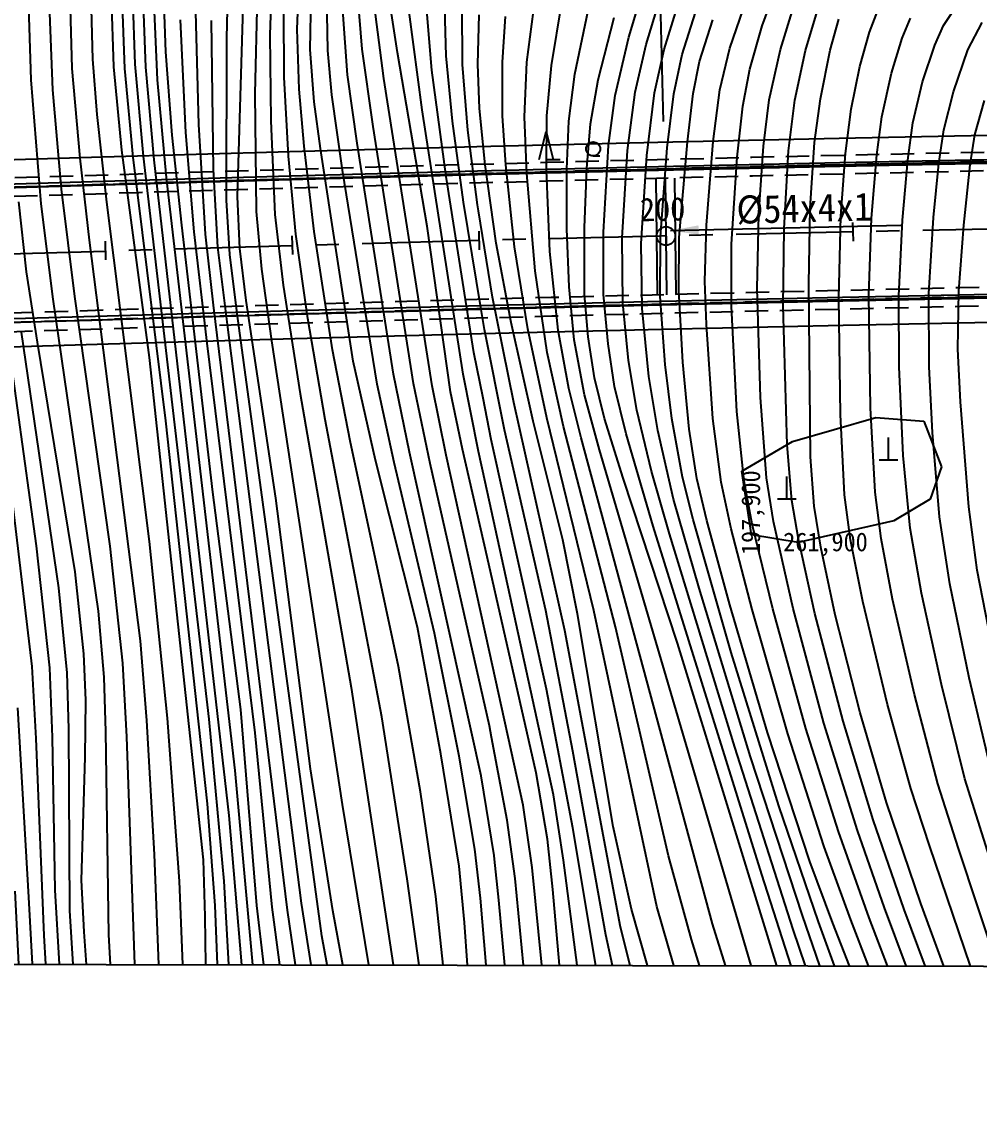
# Model space of a CAD drawing. Header units: millimetres. Extents: x 10470 to 11266, y 1103 to 1807.
# Drawn here: x 10588.1 to 10690.6, y 1382 to 1497.3 of the extents above; entities that cross this region are included whole.
import ezdxf
from ezdxf.enums import TextEntityAlignment as Align
from ezdxf.xclip import XClip

# ---------------------------------------------------------------- set-up
doc = ezdxf.new("R2010")
doc.units = ezdxf.units.MM
doc.header["$LTSCALE"] = 10
doc.header["$MEASUREMENT"] = 0
doc.header["$XCLIPFRAME"] = 2
doc.linetypes.add('CENTER', pattern=[2, 1.25, -0.25, 0.25, -0.25])
doc.linetypes.add('HIDDEN', pattern=[0.375, 0.25, -0.125])
doc.layers.add('TX-PAPR', color=2, linetype='Continuous', plot=False)
doc.layers.add('TZ-BASE', color=253, linetype='Continuous')
doc.layers.add('TZ-CABL', color=4, linetype='Continuous')
doc.styles.add('HANA', font='GulimChe.ttf')
doc.styles.get("Standard").update_dxf_attribs({"font": 'GulimChe.ttf'})
doc.linetypes.add('ZIGZAG', pattern='A,0.0001,-0.2,[131,ltypeshp.shx,S=0.2,R=0,X=-0.2,Y=0],-0.4,[131,ltypeshp.shx,S=0.2,R=180,X=0.2,Y=0],-0.2', length=0.8001)
doc.dimstyles.get("Standard").update_dxf_attribs({"dimtxt": 0.18, "dimasz": 0.18, "dimexe": 0.18, "dimexo": 0.0625, "dimgap": 0.09, "dimtad": 0, "dimtih": 1, "dimtoh": 1, "dimdec": 4, "dimzin": 0, "dimdsep": 46, "dimtxsty": 'Standard', "dimcen": 0.09, "dimadec": 0, "dimazin": 0, "dimtfac": 1, "dimtdec": 4, "dimtofl": 0, "dimtmove": 0, "dimatfit": 3, "dimfxl": 0, "dimtolj": 1, "dimtzin": 0, "dimarcsym": 0})

# ---------------------------------------------------------------- blocks, each defined once
blk = doc.blocks.new('JD-SDFHSFH5FGCFH6')
at = {"layer": 'TZ-BASE'}
for p, q in [((32.04, 19.49, 304), (31.2, 45.65, 304)), ((52.99, 24.01, 291), (53.33, 38.5, 291)), ((36.45, 20.72, 302), (35.98, 37.61, 302)), ((38.64, 21.7, 301), (38.26, 37.68, 301)), ((54.12, 7.03, 290), (54.93, 34.03, 290)), ((57.91, 33.66, 288), (57.58, 24.33, 288)), ((40.9, 20.89, 300), (40.52, 32.61, 300)), ((60.52, 24.92, 286), (60.81, 32.33, 286)), ((34.37, 18.45, 303), (33.82, 31.86, 303)), ((42.08, 20.72, 299), (41.67, 31.74, 299)), ((43.18, 21.18, 298), (42.79, 31.76, 298)), ((44.33, 20.86, 297), (43.92, 31.37, 297)), ((56.02, 18.04, 289), (56.33, 31.7, 289)), ((45.56, 19.52, 296), (45.05, 30.98, 296)), ((46.47, 22.48, 295), (46.15, 30.66, 295)), ((76.45, 22.06, 277), (76.23, 30.43, 277)), ((61.91, 22.73, 285), (62.02, 29.09, 285)), ((63.78, 22.63, 284), (63.67, 29.33, 284)), ((67.46, 22.78, 282), (66.93, 29.18, 282)), ((71.23, 22.43, 280), (70.17, 29.29, 280)), ((110.26, 25.26, 263), (111.58, 28.91, 263)), ((69.78, 19.64, 281), (68.61, 28.71, 281)), ((74.91, 20.53, 278), (74.3, 27.78, 278)), ((85.09, 21.39, 273), (85.95, 28.19, 273)), ((87.7, 21.02, 272), (88.82, 27.73, 272)), ((95.97, 24.08, 269), (97.38, 28.71, 269)), ((97.84, 23.27, 268), (99.18, 27.72, 268)), ((106.79, 22.9, 264), (108.56, 28.1, 264)), ((129.66, 25.3, 257), (131.34, 27.83, 257)), ((49.99, 14.74, 293), (49.67, 26.72, 293)), ((59.1, 19.77, 287), (59.09, 26.95, 287)), ((65.9, 20.02, 283), (65.38, 26.95, 283)), ((73.86, 16.31, 279), (72.47, 26.79, 279)), ((78.19, 21.15, 276), (78.17, 27.37, 276)), ((90.22, 20.11, 271), (91.62, 26.92, 271)), ((99.77, 22.73, 267), (101.16, 27.22, 267)), ((101.71, 22.2, 266), (103.12, 26.69, 266)), ((112.21, 22.75, 262), (113.62, 27.28, 262)), ((114.88, 22.65, 261), (116.12, 26.82, 261)), ((121.75, 24.61, 259), (122.63, 26.92, 259)), ((48.59, 13.87, 294), (48.01, 25.93, 294)), ((51.55, 9.93, 292), (51.35, 25.83, 292)), ((79.82, 21.17, 275), (79.98, 26.44, 275)), ((82.46, 21.38, 274), (82.81, 26.29, 274)), ((92.72, 19.5, 270), (94.42, 26.18, 270)), ((103.55, 21.48, 265), (104.99, 25.9, 265)), ((117.53, 22.68, 260), (118.46, 25.99, 260)), ((125.24, 23.96, 258), (126.11, 26.09, 258)), ((132.27, 22.7, 256), (133.8, 25.64, 256)), ((57.58, 24.33, 288), (57.67, 15.12, 288)), ((60.7, 18.5, 286), (60.52, 24.92, 286)), ((108.92, 20.64, 263), (110.26, 25.26, 263)), ((120.71, 20.94, 259), (121.75, 24.61, 259)), ((128.71, 23.22, 257), (129.66, 25.3, 257)), ((52.93, 6.64, 291), (52.99, 24.01, 291)), ((94.53, 17.84, 269), (95.97, 24.08, 269)), ((96.68, 18.19, 268), (97.84, 23.27, 268)), ((124.09, 20.23, 258), (125.24, 23.96, 258)), ((127.42, 19.3, 257), (128.71, 23.22, 257)), ((47.14, 13.57, 295), (46.47, 22.48, 295)), ((62.31, 17.16, 285), (61.91, 22.73, 285)), ((64.22, 17.89, 284), (63.78, 22.63, 284)), ((68.62, 14.5, 282), (67.46, 22.78, 282)), ((74.41, 3.84, 280), (71.23, 22.43, 280)), ((77.13, 15.09, 277), (76.45, 22.06, 277)), ((98.75, 18.12, 267), (99.77, 22.73, 267)), ((100.8, 17.99, 266), (101.71, 22.2, 266)), ((105.71, 18.45, 264), (106.79, 22.9, 264)), ((111.01, 17.36, 262), (112.21, 22.75, 262)), ((113.74, 17.33, 261), (114.88, 22.65, 261)), ((116.48, 17.47, 260), (117.53, 22.68, 260)), ((130.71, 18.23, 256), (132.27, 22.7, 256)), ((39.12, 15.8, 301), (38.64, 21.7, 301)), ((41.73, 11.99, 300), (40.9, 20.89, 300)), ((44.05, 11.34, 298), (43.18, 21.18, 298)), ((45.21, 10.95, 297), (44.33, 20.86, 297)), ((78.76, 14.11, 276), (78.19, 21.15, 276)), ((80.02, 16.45, 275), (79.82, 21.17, 275)), ((82.47, 15.67, 274), (82.46, 21.38, 274)), ((84.84, 15.54, 273), (85.09, 21.39, 273)), ((87.22, 15.64, 272), (87.7, 21.02, 272)), ((102.86, 18.03, 265), (103.55, 21.48, 265)), ((119.76, 16.37, 259), (120.71, 20.94, 259)), ((37.28, 11.12, 302), (36.45, 20.72, 302)), ((42.96, 11.22, 299), (42.08, 20.72, 299)), ((59.57, 11.35, 287), (59.1, 19.77, 287)), ((66.91, 12.73, 283), (65.9, 20.02, 283)), ((74.93, -13.21, 281), (69.78, 19.64, 281)), ((76.44, 9.16, 278), (74.91, 20.53, 278)), ((89.57, 15.09, 271), (90.22, 20.11, 271)), ((108.18, 16.69, 263), (108.92, 20.64, 263)), ((123.06, 15.54, 258), (124.09, 20.23, 258)), ((33.13, 6.24, 304), (32.04, 19.49, 304)), ((35.3, 7.8, 303), (34.37, 18.45, 303)), ((46.53, 9.05, 296), (45.56, 19.52, 296)), ((61.24, 12.4, 286), (60.7, 18.5, 286)), ((91.89, 14.8, 270), (92.72, 19.5, 270)), ((105, 12.9, 264), (105.71, 18.45, 264)), ((126.38, 14.92, 257), (127.42, 19.3, 257)), ((56.16, 5.44, 289), (56.02, 18.04, 289)), ((65.37, 9.83, 284), (64.22, 17.89, 284)), ((93.8, 12.48, 269), (94.53, 17.84, 269)), ((95.86, 11.96, 268), (96.68, 18.19, 268)), ((97.92, 11.4, 267), (98.75, 18.12, 267)), ((100.09, 12.24, 266), (100.8, 17.99, 266)), ((102.25, 12.88, 265), (102.86, 18.03, 265)), ((110.4, 12.42, 262), (111.01, 17.36, 262)), ((113.08, 11.9, 261), (113.74, 17.33, 261)), ((115.86, 12.8, 260), (116.48, 17.47, 260)), ((129.69, 14.17, 256), (130.71, 18.23, 256)), ((133.02, 13.62, 255), (134.03, 17.31, 255)), ((63, 12.17, 285), (62.31, 17.16, 285)), ((78.25, -11.98, 279), (73.86, 16.31, 279)), ((80.61, 10.43, 275), (80.02, 16.45, 275)), ((107.57, 11.22, 263), (108.18, 16.69, 263)), ((119.15, 11.61, 259), (119.76, 16.37, 259)), ((40.13, 6.43, 301), (39.12, 15.8, 301)), ((57.67, 15.12, 288), (58.13, 5.12, 288)), ((78.3, 6.44, 277), (77.13, 15.09, 277)), ((82.82, 10.43, 274), (82.47, 15.67, 274)), ((85.06, 9.49, 273), (84.84, 15.54, 273)), ((87.19, 9.85, 272), (87.22, 15.64, 272)), ((89.34, 9.95, 271), (89.57, 15.09, 271)), ((122.51, 11.47, 258), (123.06, 15.54, 258)), ((49.48, 3.26, 294), (48.59, 13.87, 294)), ((50.71, 3, 293), (49.99, 14.74, 293)), ((72.95, -12.97, 282), (68.62, 14.5, 282)), ((79.78, 6.12, 276), (78.76, 14.11, 276)), ((86.39, 10.98, 271.18), (87.14, 13.98, 271.18)), ((87.14, 13.98, 271.18), (87.89, 10.98, 271.18)), ((91.48, 10.03, 270), (91.89, 14.8, 270)), ((125.82, 10.92, 257), (126.38, 14.92, 257)), ((129.16, 10.57, 256), (129.69, 14.17, 256)), ((48.18, 3.96, 295), (47.14, 13.57, 295)), ((70.81, -11.98, 283), (66.91, 12.73, 283)), ((101.38, 2.63, 265), (102.25, 12.88, 265)), ((104.29, 3.95, 264), (105, 12.9, 264)), ((115.39, 5.79, 260), (115.86, 12.8, 260)), ((132.52, 10.4, 255), (133.02, 13.62, 255)), ((44.71, -10.18, 300), (41.73, 11.99, 300)), ((62.34, 3.3, 286), (61.24, 12.4, 286)), ((66.51, -10.59, 285), (63, 12.17, 285)), ((93.27, 3.22, 269), (93.8, 12.48, 269)), ((95.29, 2.62, 268), (95.86, 11.96, 268)), ((99.36, 2.73, 266), (100.09, 12.24, 266)), ((109.89, 5.14, 262), (110.4, 12.42, 262)), ((112.59, 3.61, 261), (113.08, 11.9, 261)), ((118.68, 4.92, 259), (119.15, 11.61, 259)), ((38.29, 2.37, 302), (37.28, 11.12, 302)), ((46.46, -16.96, 299), (42.96, 11.22, 299)), ((51.09, -48.85, 298), (44.05, 11.34, 298)), ((53.22, -59.15, 297), (45.21, 10.95, 297)), ((60.35, 3, 287), (59.57, 11.35, 287)), ((81.79, 2.03, 275), (80.61, 10.43, 275)), ((83.76, 1.64, 274), (82.82, 10.43, 274)), ((87.14, 10.98, 271.18), (88.64, 10.98, 271.18)), ((92.17, 11.37, 271.18), (92.87, 11.37, 271.18)), ((97.32, 2.02, 267), (97.92, 11.4, 267)), ((106.98, 1.92, 263), (107.57, 11.22, 263)), ((121.96, 4.71, 258), (122.51, 11.47, 258)), ((125.25, 4.49, 257), (125.82, 10.92, 257)), ((128.58, 4.78, 256), (129.16, 10.57, 256)), ((131.81, 3.95, 255), (132.52, 10.4, 255)), ((52.03, 1.6, 292), (51.55, 9.93, 292)), ((69.05, -13.03, 284), (65.37, 9.83, 284)), ((85.95, -0.92, 273), (85.06, 9.49, 273)), ((87.55, 1.15, 272), (87.19, 9.85, 272)), ((89.34, 3.57, 271), (89.34, 9.95, 271)), ((91.23, 3.71, 270), (91.48, 10.03, 270)), ((53.87, -54.33, 296), (46.53, 9.05, 296)), ((79.42, -9.66, 278), (76.44, 9.16, 278)), ((36.72, -3.65, 303), (35.3, 7.8, 303)), ((54.36, 1.47, 290), (54.12, 7.03, 290)), ((31.54, -1.02, 305), (30.74, 6.46, 305)), ((34.39, -3.96, 304), (33.13, 6.24, 304)), ((44.69, -29.86, 301), (40.13, 6.43, 301)), ((53.3, 0.82, 291), (52.93, 6.64, 291)), ((80.15, -4.85, 277), (78.3, 6.44, 277)), ((79.89, 5.49, 276), (79.78, 6.12, 276)), ((115.26, -2.3, 260), (115.39, 5.79, 260)), ((56.72, -0.75, 289), (56.16, 5.44, 289)), ((58.13, 5.12, 288), (59.01, -2.46, 288)), ((81.41, -3.73, 276), (79.89, 5.49, 276)), ((109.7, -2.81, 262), (109.89, 5.14, 262)), ((118.47, -3.85, 259), (118.68, 4.92, 259)), ((121.67, -3.55, 258), (121.96, 4.71, 258)), ((128.08, -3.36, 256), (128.58, 4.78, 256)), ((51.49, -24.58, 295), (48.18, 3.96, 295)), ((76.91, -13.86, 280), (74.41, 3.84, 280)), ((89.59, -2.64, 271), (89.34, 3.57, 271)), ((91.26, -3.44, 270), (91.23, 3.71, 270)), ((99.94, 3.81), (99.98, 1.81)), ((104.12, -2.04, 264), (104.29, 3.95, 264)), ((112.51, -4.7, 261), (112.59, 3.61, 261)), ((119.93, 4.25), (119.98, 2.25)), ((124.87, -3.58, 257), (125.25, 4.49, 257)), ((131.28, -3.1, 255), (131.81, 3.95, 255)), ((43.76, -40.49, 302), (38.29, 2.37, 302)), ((50.86, -8.67, 294), (49.48, 3.26, 294)), ((51.57, -4.59, 293), (50.71, 3, 293)), ((59.95, 2.81), (60, 0.81)), ((61.63, -6.02, 287), (60.35, 3, 287)), ((64.28, -9.35, 286), (62.34, 3.3, 286)), ((79.94, 3.33), (79.99, 1.33)), ((79.94, 3.33), (79.99, 1.33)), ((93.29, -3.45, 269), (93.27, 3.22, 269)), ((95.36, -4.33, 268), (95.29, 2.62, 268)), ((99.35, -3.66, 266), (99.36, 2.73, 266)), ((101.32, -3.02, 265), (101.38, 2.63, 265)), ((39.95, 2.24), (40.01, 0.24)), ((53.07, -6.93, 292), (52.03, 1.6, 292)), ((55.05, -4.1, 290), (54.36, 1.47, 290)), ((83.41, -6.45, 275), (81.79, 2.03, 275)), ((85.18, -7.12, 274), (83.76, 1.64, 274)), ((97.41, -4.93, 267), (97.32, 2.02, 267)), ((106.97, -4.74, 263), (106.98, 1.92, 263)), ((54.08, -5.48, 291), (53.3, 0.82, 291)), ((88.42, -7.27, 272), (87.55, 1.15, 272)), ((32.17, -43.23, 308), (27.07, -0.68, 308)), ((32.71, -8.56, 305), (31.54, -1.02, 305)), ((57.8, -8.41, 289), (56.72, -0.75, 289)), ((87.26, -9.66, 273), (85.95, -0.92, 273)), ((104.29, -6.66, 264), (104.12, -2.04, 264)), ((115.43, -20.82, 260), (115.26, -2.3, 260)), ((59.01, -2.46, 288), (60.84, -14.06, 288)), ((90.15, -8.31, 271), (89.59, -2.64, 271)), ((91.62, -7.97, 270), (91.26, -3.44, 270)), ((93.76, -8.74, 269), (93.29, -3.45, 269)), ((101.75, -10.69, 265), (101.32, -3.02, 265)), ((110.08, -14.46, 262), (109.7, -2.81, 262)), ((128.11, -11.17, 256), (128.08, -3.36, 256)), ((131.18, -9.31, 255), (131.28, -3.1, 255)), ((39.24, -37.32, 304), (34.39, -3.96, 304)), ((40.48, -30.36, 303), (36.72, -3.65, 303)), ((59.48, -69.27, 293), (51.57, -4.59, 293)), ((58.22, -25.22, 290), (55.05, -4.1, 290)), ((83.67, -15, 276), (81.41, -3.73, 276)), ((95.95, -10.51, 268), (95.36, -4.33, 268)), ((99.87, -10.95, 266), (99.35, -3.66, 266)), ((118.63, -16.27, 259), (118.47, -3.85, 259)), ((121.84, -15.57, 258), (121.67, -3.55, 258)), ((124.92, -11.2, 257), (124.87, -3.58, 257)), ((32.63, -30.32, 307), (29.22, -5.72, 307)), ((63.16, -72.01, 291), (54.08, -5.48, 291)), ((80.53, -7.19, 277), (80.15, -4.85, 277)), ((98.11, -12.21, 267), (97.41, -4.93, 267)), ((107.53, -15.95, 263), (106.97, -4.74, 263)), ((112.91, -19.54, 261), (112.51, -4.7, 261)), ((63.51, -16.81, 287), (61.63, -6.02, 287)), ((85.74, -16.99, 275), (83.41, -6.45, 275)), ((104.98, -16.72, 264), (104.29, -6.66, 264)), ((35.01, -34.81, 306), (31.01, -7.46, 306)), ((60.98, -68.52, 292), (53.07, -6.93, 292)), ((82.67, -17.93, 277), (80.53, -7.19, 277)), ((87.2, -16.62, 274), (85.18, -7.12, 274)), ((89.56, -13.5, 272), (88.42, -7.27, 272)), ((92.32, -12.37, 270), (91.62, -7.97, 270)), ((36.74, -33.09, 305), (32.71, -8.56, 305)), ((56, -50.33, 294), (50.86, -8.67, 294)), ((65.37, -57.97, 289), (57.8, -8.41, 289)), ((91.24, -14.18, 271), (90.15, -8.31, 271)), ((94.47, -13.27, 269), (93.76, -8.74, 269)), ((50.48, -63.88, 300), (44.71, -10.18, 300)), ((66.19, -19.11, 286), (64.28, -9.35, 286)), ((80.39, -14.55, 278), (79.42, -9.66, 278)), ((88.99, -17.58, 273), (87.26, -9.66, 273)), ((131.48, -14.94, 255), (131.18, -9.31, 255)), ((68.89, -21.15, 285), (66.51, -10.59, 285)), ((96.86, -15.8, 268), (95.95, -10.51, 268)), ((100.6, -16.7, 266), (99.87, -10.95, 266)), ((102.43, -17.85, 265), (101.75, -10.69, 265)), ((125.34, -20.65, 257), (124.92, -11.2, 257)), ((128.47, -18.2, 256), (128.11, -11.17, 256)), ((72.53, -20.3, 283), (70.81, -11.98, 283)), ((79.9, -20.23, 279), (78.25, -11.98, 279)), ((93.4, -16.71, 270), (92.32, -12.37, 270)), ((99.09, -17.99, 267), (98.11, -12.21, 267)), ((70.88, -21.42, 284), (69.05, -13.03, 284)), ((74.73, -21.53, 282), (72.95, -12.97, 282)), ((76.43, -20.61, 281), (74.93, -13.21, 281)), ((90.89, -18.79, 272), (89.56, -13.5, 272)), ((95.69, -18.34, 269), (94.47, -13.27, 269)), ((60.84, -14.06, 288), (66.27, -45.46, 288)), ((78.18, -19.98, 280), (76.91, -13.86, 280)), ((81.27, -18.97, 278), (80.39, -14.55, 278)), ((92.84, -20.05, 271), (91.24, -14.18, 271)), ((110.72, -23.06, 262), (110.08, -14.46, 262)), ((132.37, -26.15, 255), (131.48, -14.94, 255)), ((89.13, -39.37, 276), (83.67, -15, 276)), ((98.42, -22.35, 268), (96.86, -15.8, 268)), ((108.31, -23.4, 263), (107.53, -15.95, 263)), ((122.34, -24.57, 258), (121.84, -15.57, 258)), ((50.91, -57.89, 299), (46.46, -16.96, 299)), ((69.55, -48.6, 287), (63.51, -16.81, 287)), ((88.93, -29.69, 275), (85.74, -16.99, 275)), ((92.26, -37.25, 274), (87.2, -16.62, 274)), ((95.39, -23.07, 270), (93.4, -16.71, 270)), ((101.73, -22.99, 266), (100.6, -16.7, 266)), ((105.86, -23.51, 264), (104.98, -16.72, 264)), ((113.5, -19.17, 257.85), (122.43, -16.6, 257.85)), ((119.06, -24.86, 259), (118.63, -16.27, 259)), ((122.43, -16.6, 257.85), (127.54, -16.98, 257.85)), ((127.54, -16.98, 257.85), (129.42, -21.89, 257.85)), ((87.09, -37.25, 277), (82.67, -17.93, 277)), ((94.57, -38.97, 273), (88.99, -17.58, 273)), ((98.59, -28.22, 269), (95.69, -18.34, 269)), ((100.78, -25.32, 267), (99.09, -17.99, 267)), ((103.26, -23.12, 265), (102.43, -17.85, 265)), ((129.22, -27.21, 256), (128.47, -18.2, 256)), ((71.36, -43.23, 286), (66.19, -19.11, 286)), ((87.17, -45.64, 278), (81.27, -18.97, 278)), ((104.94, -70.75, 272), (90.89, -18.79, 272)), ((108.06, -22.34, 257.85), (113.5, -19.17, 257.85)), ((113.43, -25.49, 261), (112.91, -19.54, 261)), ((123.77, -21.13, 258), (123.77, -18.73, 258)), ((80.19, -54.93, 283), (72.53, -20.3, 283)), ((81.07, -41.66, 281), (76.43, -20.61, 281)), ((80.82, -31.51, 280), (78.18, -19.98, 280)), ((80.61, -23.49, 279), (79.9, -20.23, 279)), ((109.22, -75.75, 271), (92.84, -20.05, 271)), ((126.1, -28.44, 257), (125.34, -20.65, 257)), ((73.36, -39.01, 285), (68.89, -21.15, 285)), ((75.2, -39.66, 284), (70.88, -21.42, 284)), ((81.07, -49.55, 282), (74.73, -21.53, 282)), ((115.81, -26.08, 260), (115.43, -20.82, 260)), ((122.77, -21.13, 258), (124.77, -21.13, 258)), ((129.42, -21.89, 257.85), (128.22, -25.35, 257.85)), ((100.35, -29.05, 268), (98.42, -22.35, 268)), ((102.87, -27.5, 266), (101.73, -22.99, 266)), ((109.12, -29.14, 257.85), (108.06, -22.34, 257.85)), ((112.88, -25.3, 261.45), (112.88, -22.9, 261.45)), ((87.91, -56.95, 279), (80.61, -23.49, 279)), ((101.18, -40.73, 270), (95.39, -23.07, 270)), ((104.33, -27.61, 265), (103.26, -23.12, 265)), ((106.95, -28.5, 264), (105.86, -23.51, 264)), ((109.18, -27.99, 263), (108.31, -23.4, 263)), ((111.46, -27.71, 262), (110.72, -23.06, 262)), ((54.48, -47.81, 295), (51.49, -24.58, 295)), ((61.94, -54.16, 290), (58.22, -25.22, 290)), ((103.52, -34.86, 267), (100.78, -25.32, 267)), ((111.88, -25.3, 261.45), (113.88, -25.3, 261.45)), ((119.71, -29.68, 259), (119.06, -24.86, 259)), ((122.98, -29.52, 258), (122.34, -24.57, 258)), ((128.22, -25.35, 257.85), (124.35, -27.66, 257.85)), ((114.15, -29.61, 261), (113.43, -25.49, 261)), ((116.53, -30.48, 260), (115.81, -26.08, 260)), ((133.26, -32.93, 255), (132.37, -26.15, 255)), ((106.94, -41.74, 266), (102.87, -27.5, 266)), ((106.79, -36.63, 265), (104.33, -27.61, 265)), ((130.33, -34.4, 256), (129.22, -27.21, 256)), ((110.21, -65.46, 269), (98.59, -28.22, 269)), ((109.18, -37.13, 264), (106.95, -28.5, 264)), ((111.38, -37.07, 263), (109.18, -27.99, 263)), ((113.57, -37.03, 262), (111.46, -27.71, 262)), ((124.35, -27.66, 257.85), (114.12, -29.97, 257.85)), ((127.29, -35.38, 257), (126.1, -28.44, 257)), ((46.63, -48.75, 301), (44.69, -29.86, 301)), ((90.48, -37.6, 275), (88.93, -29.69, 275)), ((107.32, -51.86, 268), (100.35, -29.05, 268)), ((114.12, -29.97, 257.85), (109.12, -29.14, 257.85)), ((115.89, -37.54, 261), (114.15, -29.61, 261)), ((121.01, -36.27, 259), (119.71, -29.68, 259)), ((124.19, -36.01, 258), (122.98, -29.52, 258)), ((34.03, -43.38, 307), (32.63, -30.32, 307)), ((41.87, -42.85, 303), (40.48, -30.36, 303)), ((118.06, -37.7, 260), (116.53, -30.48, 260)), ((86.09, -54.59, 280), (80.82, -31.51, 280)), ((37.67, -41.88, 305), (36.74, -33.09, 305)), ((135.35, -43.7, 255), (133.26, -32.93, 255)), ((132.39, -44.43, 256), (130.33, -34.4, 256)), ((35.91, -43.91, 306), (35.01, -34.81, 306)), ((108.99, -52.88, 267), (103.52, -34.86, 267)), ((129.42, -45.13, 257), (127.29, -35.38, 257)), ((110.81, -50.29, 265), (106.79, -36.63, 265)), ((123.66, -47.28, 259), (121.01, -36.27, 259)), ((126.54, -46.22, 258), (124.19, -36.01, 258)), ((39.87, -44.35, 304), (39.24, -37.32, 304)), ((89.99, -52.29, 277), (87.09, -37.25, 277)), ((94.31, -60.32, 275), (90.48, -37.6, 275)), ((98.98, -68.89, 274), (92.26, -37.25, 274)), ((112.99, -50.42, 264), (109.18, -37.13, 264)), ((114.92, -49.85, 263), (111.38, -37.07, 263)), ((116.86, -49.27, 262), (113.57, -37.03, 262)), ((118.9, -49.07, 261), (115.89, -37.54, 261)), ((120.73, -48.16, 260), (118.06, -37.7, 260)), ((75.89, -52.57, 285), (73.36, -39.01, 285)), ((100.23, -63.46, 273), (94.57, -38.97, 273)), ((77.84, -52.81, 284), (75.2, -39.66, 284)), ((95.1, -71.11, 276), (89.13, -39.37, 276)), ((44.43, -48.98, 302), (43.76, -40.49, 302)), ((119.15, -99.04, 270), (101.18, -40.73, 270)), ((37.89, -46.81, 305), (37.67, -41.88, 305)), ((84.69, -58.06, 281), (81.07, -41.66, 281)), ((112.02, -58.11, 266), (106.94, -41.74, 266)), ((32.57, -50.91, 308), (32.17, -43.23, 308)), ((34.33, -50.78, 307), (34.03, -43.38, 307)), ((42.29, -50.73, 303), (41.87, -42.85, 303)), ((73.7, -56.64, 286), (71.36, -43.23, 286)), ((36.07, -49.88, 306), (35.91, -43.91, 306)), ((40.05, -50.17, 304), (39.87, -44.35, 304)), ((134.81, -54.68, 256), (132.39, -44.43, 256)), ((66.27, -45.46, 288), (72.3, -85.34, 288)), ((89.99, -60.46, 278), (87.17, -45.64, 278)), ((131.94, -55.23, 257), (129.42, -45.13, 257)), ((37.81, -52.9, 305), (37.89, -46.81, 305)), ((129.06, -55.77, 258), (126.54, -46.22, 258)), ((31.79, -67.9, 309), (30.61, -47.66, 309)), ((56.2, -68.76, 295), (54.48, -47.81, 295)), ((123.57, -57.78, 260), (120.73, -48.16, 260)), ((126.17, -56.28, 259), (123.66, -47.28, 259)), ((45.23, -63.34, 302), (44.43, -48.98, 302)), ((47.93, -66.18, 301), (46.63, -48.75, 301)), ((52.7, -66.16, 298), (51.09, -48.85, 298)), ((72.28, -65.92, 287), (69.55, -48.6, 287)), ((81.3, -50.78, 282), (81.07, -49.55, 282)), ((120.45, -60.75, 262), (116.86, -49.27, 262)), ((122.14, -59.62, 261), (118.9, -49.07, 261)), ((36.17, -69.3, 306), (36.07, -49.88, 306)), ((40.35, -71.91, 304), (40.05, -50.17, 304)), ((57.84, -68.95, 294), (56, -50.33, 294)), ((115.34, -64.08, 265), (110.81, -50.29, 265)), ((116.9, -62.5, 264), (112.99, -50.42, 264)), ((118.42, -60.86, 263), (114.92, -49.85, 263)), ((33.44, -71.98, 308), (32.57, -50.91, 308)), ((34.62, -67.15, 307), (34.33, -50.78, 307)), ((43.27, -78.8, 303), (42.29, -50.73, 303)), ((82.98, -59.66, 282), (81.3, -50.78, 282)), ((113.58, -71.36, 268), (107.32, -51.86, 268)), ((37.43, -66.08, 305), (37.81, -52.9, 305)), ((77.83, -64.56, 285), (75.89, -52.57, 285)), ((79.51, -62.75, 284), (77.84, -52.81, 284)), ((93.52, -71.92, 277), (89.99, -52.29, 277)), ((114.55, -69.83, 267), (108.99, -52.88, 267)), ((64.31, -69.32, 290), (61.94, -54.16, 290)), ((56.48, -83.04, 296), (53.87, -54.33, 296)), ((81.59, -63.43, 283), (80.19, -54.93, 283)), ((87.3, -61.7, 280), (86.09, -54.59, 280)), ((134.56, -63.6, 257), (131.94, -55.23, 257)), ((128.15, -62.36, 259), (126.17, -56.28, 259)), ((131.26, -62.67, 258), (129.06, -55.77, 258)), ((75.34, -67.83, 286), (73.7, -56.64, 286)), ((89.01, -63.93, 279), (87.91, -56.95, 279)), ((51.74, -68.78, 299), (50.91, -57.89, 299)), ((69.68, -84.42, 289), (65.37, -57.97, 289)), ((85.65, -64.7, 281), (84.69, -58.06, 281)), ((116.29, -70.53, 266), (112.02, -58.11, 266)), ((127.23, -68.55, 260), (123.57, -57.78, 260)), ((55.76, -88.97, 297), (53.22, -59.15, 297)), ((83.81, -65.9, 282), (82.98, -59.66, 282)), ((125.46, -69.22, 261), (122.14, -59.62, 261)), ((93.9, -83.68, 278), (89.99, -60.46, 278)), ((96.28, -69.16, 275), (94.31, -60.32, 275)), ((121.7, -70.08, 263), (118.42, -60.86, 263)), ((123.35, -69.02, 262), (120.45, -60.75, 262)), ((87.84, -67.06, 280), (87.3, -61.7, 280)), ((46.16, -86.3, 302), (45.23, -63.34, 302)), ((80.11, -68.01, 284), (79.51, -62.75, 284)), ((119.75, -70.32, 264), (116.9, -62.5, 264)), ((137.87, -90.95, 259), (128.15, -62.36, 259)), ((139.81, -88.56, 258), (131.26, -62.67, 258)), ((50.66, -69.95, 300), (50.48, -63.88, 300)), ((81.63, -63.83, 283), (81.59, -63.43, 283)), ((82.08, -68.19, 283), (81.63, -63.83, 283)), ((91.21, -81.2, 279), (89.01, -63.93, 279)), ((102.69, -72.4, 273), (100.23, -63.46, 273)), ((117.81, -70.65, 265), (115.34, -64.08, 265)), ((78.4, -70.61, 285), (77.83, -64.56, 285)), ((87.66, -84.88, 281), (85.65, -64.7, 281)), ((121.54, -100.59, 269), (110.21, -65.46, 269)), ((37.72, -71.59, 305), (37.43, -66.08, 305)), ((48.85, -89.47, 301), (47.93, -66.18, 301)), ((53.67, -83.32, 298), (52.7, -66.16, 298)), ((75.65, -90.53, 287), (72.28, -65.92, 287)), ((85.77, -85.79, 282), (83.81, -65.9, 282)), ((31.06, -81.86, 310), (30.32, -67.23, 310)), ((34.73, -122.74, 309), (31.79, -67.9, 309)), ((35.27, -78.27, 307), (34.62, -67.15, 307)), ((77.42, -87.15, 286), (75.34, -67.83, 286)), ((89.22, -82.72, 280), (87.84, -67.06, 280)), ((52.29, -83.88, 299), (51.74, -68.78, 299)), ((57.77, -82.13, 295), (56.2, -68.76, 295)), ((59.58, -82.18, 294), (57.84, -68.95, 294)), ((62.82, -80.32, 292), (60.98, -68.52, 292)), ((81.67, -86.14, 284), (80.11, -68.01, 284)), ((83.63, -85.48, 283), (82.08, -68.19, 283)), ((101.34, -77.01, 274), (98.98, -68.89, 274)), ((130.45, -88.09, 262), (123.35, -69.02, 262)), ((133.39, -85.3, 260), (127.23, -68.55, 260)), ((36.85, -79.79, 306), (36.17, -69.3, 306)), ((50.83, -84.03, 300), (50.66, -69.95, 300)), ((61.39, -82.45, 293), (59.48, -69.27, 293)), ((66.93, -83.36, 290), (64.31, -69.32, 290)), ((98.21, -75.99, 275), (96.28, -69.16, 275)), ((124.36, -97.98, 267), (114.55, -69.83, 267)), ((128.54, -88.15, 263), (121.7, -70.08, 263)), ((131.83, -86.45, 261), (125.46, -69.22, 261)), ((79.55, -85.92, 285), (78.4, -70.61, 285)), ((98, -82.4, 276), (95.1, -71.11, 276)), ((109.33, -84.91, 272), (104.94, -70.75, 272)), ((132.21, -126.86, 268), (113.58, -71.36, 268)), ((124.63, -93.33, 266), (116.29, -70.53, 266)), ((124.49, -87.62, 265), (117.81, -70.65, 265)), ((127, -89.29, 264), (119.75, -70.32, 264)), ((36.25, -119.84, 308), (33.44, -71.98, 308)), ((41, -116.24, 305), (37.72, -71.59, 305)), ((41.34, -87.54, 304), (40.35, -71.91, 304)), ((65.76, -86.43, 291), (63.16, -72.01, 291)), ((95.95, -83.04, 277), (93.52, -71.92, 277)), ((106.43, -84.42, 273), (102.69, -72.4, 273))]:
    blk.add_line(p, q, dxfattribs=at)
at = {"layer": 'TZ-BASE', "linetype": 'CENTER', "flags": 128}
blk.add_lwpolyline([(699.86, -1.33, 0.015501), (79.97, 2.33), (0, 0)], format="xyb", dxfattribs=at)
at = {"layer": 'TZ-BASE'}
for centre, radius in [((92.17, 12.12, 271.18), 0.75), ((99.96, 2.81), 1)]:
    blk.add_circle(centre, radius, dxfattribs=at)
for radius, start, end in [(10010, 87.885616, 91.437955), (10010, 87.885616, 91.437955), (10007.4, 87.885616, 91.437955), (10010, 91.437955, 91.896321), (10010, 91.437955, 91.896321), (10007, 87.885616, 91.437955), (10007.4, 91.437955, 91.896321), (10007, 91.437955, 91.896321), (9993, 87.885616, 91.437955), (9992.6, 87.885616, 91.437955), (9990, 87.885616, 91.437955), (9990, 87.885616, 91.437955), (9993, 91.437955, 91.896321), (9992.6, 91.437955, 91.896321), (9990, 91.437955, 91.896321), (9990, 91.437955, 91.896321)]:
    blk.add_arc((330.91, -9994.52), radius, start, end, dxfattribs=at)
at = {"layer": 'TZ-BASE', "style": 'HANA'}
for s, height, rotation, p in [('200', 2.5, 1.3234, (97.21, 4.37)), ('197,900', 2, 90, (110.03, -31.3))]:
    blk.add_text(s, height=height, rotation=rotation, dxfattribs=at).set_placement(p)
blk.add_text('261,900', height=2, dxfattribs=at).set_placement((112.5, -30.9))

msp = doc.modelspace()

# ---------------------------------------------------------------- linework, layer by layer
at = {"layer": 'TX-PAPR', "flags": 128}
msp.add_lwpolyline([(10559.6, 1396.55), (11254.21, 1395.23), (11259.74, 1545.22), (10554.64, 1546.56), (10559.6, 1396.55)], dxfattribs=at)
at = {"layer": 'TZ-BASE', "flags": 128}
msp.add_lwpolyline([(10656.8, 1486.62), (10656.43, 1502.31), (10668.93, 1509.69)], dxfattribs=at)
at = {"layer": 'TZ-CABL', "linetype": 'HIDDEN'}
for points in [[(10556.85, 1479.55, -0.018331), (11257.28, 1478.42, -0.018331)], [(10556.89, 1478.56, -0.018331), (11257.24, 1477.42, -0.998632)], [(10556.92, 1477.56, -0.018331), (11257.2, 1476.43, -0.018331)]]:
    msp.add_lwpolyline(points, format="xyb", dxfattribs=at)
at = {"layer": 'TZ-CABL', "linetype": 'ZIGZAG', "ltscale": 0.5}
msp.add_lwpolyline([(10556.89, 1478.56, -0.018331), (11257.24, 1477.42, -0.018331)], format="xyb", dxfattribs=at)
at = {"layer": 'TZ-CABL'}
for points in [[(10656, 1480.51), (10656.14, 1468.07)], [(10658, 1480.56), (10658.14, 1468.12)]]:
    msp.add_lwpolyline(points, dxfattribs=at)
at = {"layer": 'TZ-CABL', "linetype": 'ZIGZAG', "ltscale": 0.5}
msp.add_lwpolyline([(10657, 1480.54), (10657.14, 1468.09)], dxfattribs=at)
at = {"layer": 'TZ-CABL', "linetype": 'HIDDEN', "elevation": 346.53}
for points in [[(10557.4, 1465.12, -0.018303), (11256.75, 1464.03, -0.018303)], [(10557.44, 1464.12, -0.018303), (11256.71, 1463.03, -0.018303)], [(10557.47, 1463.12, -0.018303), (11256.67, 1462.03, -0.018303)]]:
    msp.add_lwpolyline(points, format="xyb", dxfattribs=at)
at = {"layer": 'TZ-CABL', "linetype": 'ZIGZAG', "ltscale": 0.5, "elevation": 346.53}
msp.add_lwpolyline([(10557.44, 1464.12, -0.018303), (11256.71, 1463.03, -0.018303)], format="xyb", dxfattribs=at)

# ---------------------------------------------------------------- block references
at = {"layer": 'TZ-BASE'}
ref = msp.add_blockref('JD-SDFHSFH5FGCFH6', (10557.12, 1471.56), dxfattribs=at)
XClip(ref).set_block_clipping_path([(2.4833460004, -75.0048615017), (697.0870356228, -76.3266636377), (702.6246141986, 73.6630701726), (-2.4833460004, 75.0048615017)])

# ---------------------------------------------------------------- texts
msp.add_text('Ø54x4x1', height=3, rotation=1.3752, dxfattribs=at).set_placement((10671.87, 1477.35), align=Align.MIDDLE)

# ---------------------------------------------------------------- leaders
msp.add_leader([(10657.57, 1474.94), (10682.22, 1475.51)], dimstyle='Standard', override={"dimtxt": 3, "dimasz": 3, "dimexe": 2, "dimexo": 3, "dimgap": 1, "dimtad": 0, "dimtih": 0, "dimcen": 1, "dimaunit": 1, "dimadec": 8, "dimtix": 1, "dimtofl": 1, "dimtmove": 2, "dimtvp": 2}, dxfattribs=at)

doc.saveas('drawing.dxf')
